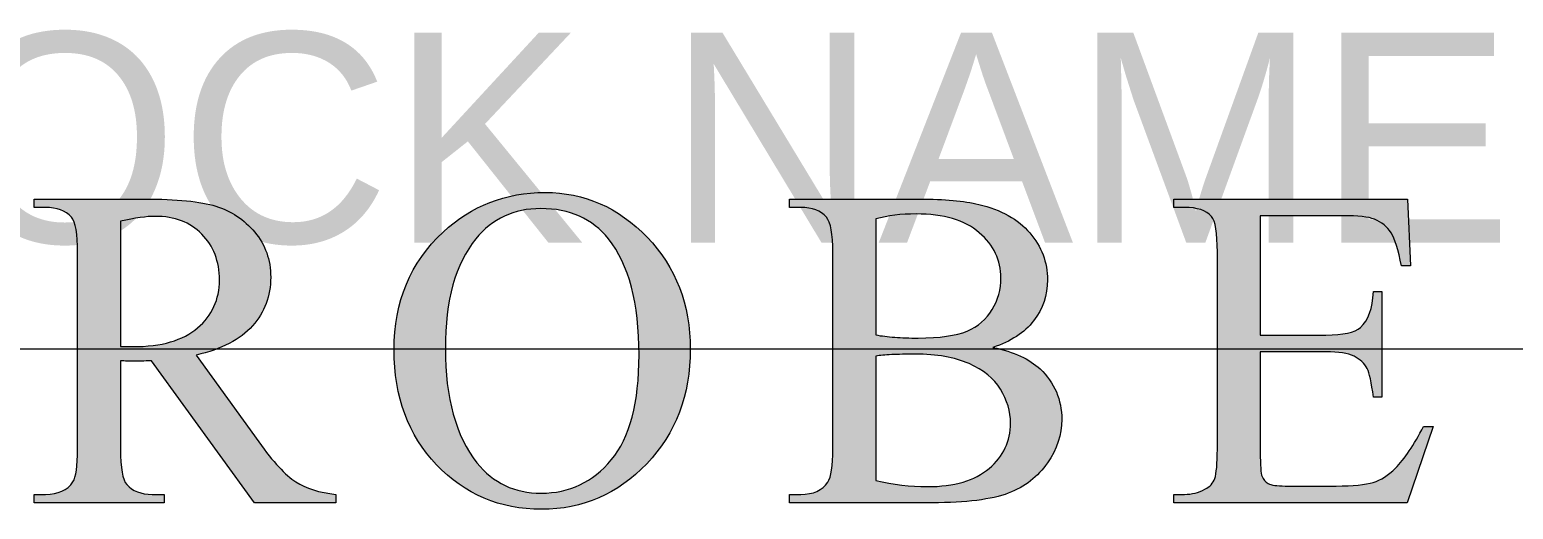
# Model space of a CAD drawing. Header units: inches. Extents: x -9.4 to 19.3, y -1.6 to 20.4.
# Drawn here: x 10.266 to 10.93, y 1.928 to 2.143 of the extents above; entities that cross this region are included whole.
import ezdxf

# ---------------------------------------------------------------- set-up
doc = ezdxf.new("R2010")
doc.units = ezdxf.units.IN
doc.header["$MEASUREMENT"] = 0
doc.linetypes.add('DASHEDX2', pattern=[1.5, 1, -0.5])
doc.layers.add('G-Anno-Nplt', color=5, linetype='Continuous', lineweight=0, plot=False)
doc.layers.add('G-Anno-RAMSA', color=5, linetype='Continuous', lineweight=0)
doc.styles.add('Sans', font='swissl.ttf')

# ---------------------------------------------------------------- blocks, each defined once
blk = doc.blocks.new('*U22')
h = blk.add_hatch(color=0)
edge = h.paths.add_edge_path()
edge.add_spline(control_points=[(0.3939, 0.91059), (0.3939, 0.93721), (0.38532, 0.95942), (0.36816, 0.97722), (0.35099, 0.99501), (0.33071, 1.00391), (0.30729, 1.00391)], knot_values=[0, 0, 0, 0, 1, 1, 1, 2, 2, 2, 2], degree=3, periodic=0)
edge.add_spline(control_points=[(0.30729, 1.00391), (0.28369, 1.00391), (0.26343, 0.99605), (0.24649, 0.98034)], knot_values=[7, 7, 7, 7, 8, 8, 8, 8], degree=3, periodic=0)
edge.add_spline(control_points=[(0.24649, 0.98034), (0.22698, 0.96223), (0.21722, 0.93885), (0.21722, 0.91019)], knot_values=[6, 6, 6, 6, 7, 7, 7, 7], degree=3, periodic=0)
edge.add_spline(control_points=[(0.21722, 0.91019), (0.21722, 0.88214), (0.22567, 0.85929), (0.24257, 0.84163)], knot_values=[5, 5, 5, 5, 6, 6, 6, 6], degree=3, periodic=0)
edge.add_spline(control_points=[(0.24257, 0.84163), (0.25946, 0.82397), (0.28033, 0.81514), (0.30516, 0.81514)], knot_values=[4, 4, 4, 4, 5, 5, 5, 5], degree=3, periodic=0)
edge.add_spline(control_points=[(0.30516, 0.81514), (0.32973, 0.81514), (0.35066, 0.82419), (0.36796, 0.8423)], knot_values=[3, 3, 3, 3, 4, 4, 4, 4], degree=3, periodic=0)
edge.add_spline(control_points=[(0.36796, 0.8423), (0.38525, 0.8604), (0.3939, 0.88317), (0.3939, 0.91059)], knot_values=[2, 2, 2, 2, 3, 3, 3, 3], degree=3, periodic=0)
edge = h.paths.add_edge_path(flags=16)
edge.add_spline(control_points=[(0.34514, 0.97621), (0.35726, 0.96103), (0.36333, 0.93801), (0.36333, 0.90713)], knot_values=[6, 6, 6, 6, 7, 7, 7, 7], degree=3, periodic=0)
edge.add_spline(control_points=[(0.36333, 0.90713), (0.36333, 0.87865), (0.35781, 0.85779), (0.34679, 0.84457), (0.33577, 0.83135), (0.3218, 0.82474), (0.3049, 0.82474)], knot_values=[4, 4, 4, 4, 5, 5, 5, 6, 6, 6, 6], degree=3, periodic=0)
edge.add_spline(control_points=[(0.3049, 0.82474), (0.28905, 0.82474), (0.2763, 0.83077), (0.26665, 0.84284)], knot_values=[3, 3, 3, 3, 4, 4, 4, 4], degree=3, periodic=0)
edge.add_spline(control_points=[(0.26665, 0.84284), (0.25408, 0.85873), (0.24779, 0.8814), (0.24779, 0.91086)], knot_values=[2, 2, 2, 2, 3, 3, 3, 3], degree=3, periodic=0)
edge.add_spline(control_points=[(0.24779, 0.91086), (0.24779, 0.93961), (0.25385, 0.96143), (0.26599, 0.97634)], knot_values=[1, 1, 1, 1, 2, 2, 2, 2], degree=3, periodic=0)
edge.add_spline(control_points=[(0.26599, 0.97634), (0.27572, 0.98832), (0.28865, 0.99431), (0.30477, 0.99431)], knot_values=[0, 0, 0, 0, 1, 1, 1, 1], degree=3, periodic=0)
edge.add_spline(control_points=[(0.30477, 0.99431), (0.32194, 0.99431), (0.3354, 0.98827), (0.34514, 0.97621)], knot_values=[7, 7, 7, 7, 8, 8, 8, 8], degree=3, periodic=0)
h = blk.add_hatch(color=0)
edge = h.paths.add_edge_path()
edge.add_spline(control_points=[(0.05403, 0.90366), (0.05542, 0.90357), (0.05677, 0.90351), (0.05808, 0.90346), (0.05938, 0.90342), (0.0606, 0.90339), (0.06173, 0.90339), (0.06452, 0.90339), (0.06813, 0.90348), (0.07256, 0.90366)], knot_values=[2, 2, 2, 2, 3, 3, 3, 4, 4, 4, 5, 5, 5, 5], degree=3, periodic=0)
edge.add_spline(control_points=[(0.07256, 0.90366), (0.07257, 0.90366), (0.13404, 0.81906), (0.13404, 0.81905)], knot_values=[1.00001, 1.00001, 1.00001, 1.00001, 1.999982, 1.999982, 1.999982, 1.999982], degree=3, periodic=0)
edge.add_spline(control_points=[(0.13404, 0.81905), (0.13404, 0.81905), (0.18252, 0.81905), (0.18252, 0.81905)], knot_values=[0.000018, 0.000018, 0.000018, 0.000018, 0.99999, 0.99999, 0.99999, 0.99999], degree=3, periodic=0)
edge.add_spline(control_points=[(0.18252, 0.81905), (0.18252, 0.81905), (0.18252, 0.82403), (0.18252, 0.82403)], knot_values=[29.000065, 29.000065, 29.000065, 29.000065, 29.999982, 29.999982, 29.999982, 29.999982], degree=3, periodic=0)
edge.add_spline(control_points=[(0.18252, 0.82403), (0.17266, 0.8251), (0.16466, 0.82759), (0.15853, 0.83151)], knot_values=[28, 28, 28, 28, 29, 29, 29, 29], degree=3, periodic=0)
edge.add_spline(control_points=[(0.15853, 0.83151), (0.1524, 0.83543), (0.14506, 0.84336), (0.13653, 0.85529)], knot_values=[27, 27, 27, 27, 28, 28, 28, 28], degree=3, periodic=0)
edge.add_spline(control_points=[(0.13653, 0.85529), (0.13653, 0.85529), (0.09909, 0.90706), (0.09909, 0.90707)], knot_values=[26.000021, 26.000021, 26.000021, 26.000021, 27, 27, 27, 27], degree=3, periodic=0)
edge.add_spline(control_points=[(0.09909, 0.90707), (0.11429, 0.91044), (0.12551, 0.91623), (0.13275, 0.92442)], knot_values=[25, 25, 25, 25, 26, 26, 26, 26], degree=3, periodic=0)
edge.add_spline(control_points=[(0.13275, 0.92442), (0.14, 0.93261), (0.14362, 0.94227), (0.14362, 0.9534)], knot_values=[24, 24, 24, 24, 25, 25, 25, 25], degree=3, periodic=0)
edge.add_spline(control_points=[(0.14362, 0.9534), (0.14362, 0.96381), (0.14044, 0.97278), (0.13408, 0.9803)], knot_values=[23, 23, 23, 23, 24, 24, 24, 24], degree=3, periodic=0)
edge.add_spline(control_points=[(0.13408, 0.9803), (0.12772, 0.98782), (0.11998, 0.99299), (0.11087, 0.9958)], knot_values=[22, 22, 22, 22, 23, 23, 23, 23], degree=3, periodic=0)
edge.add_spline(control_points=[(0.11087, 0.9958), (0.10175, 0.99859), (0.08759, 1), (0.06838, 1)], knot_values=[21, 21, 21, 21, 22, 22, 22, 22], degree=3, periodic=0)
edge.add_spline(control_points=[(0.06838, 1), (0.06838, 1), (0.00249, 1), (0.00249, 1)], knot_values=[20.000018, 20.000018, 20.000018, 20.000018, 21, 21, 21, 21], degree=3, periodic=0)
edge.add_spline(control_points=[(0.00249, 1), (0.00249, 1), (0.00249, 0.99502), (0.00249, 0.99502)], knot_values=[19.000036, 19.000036, 19.000036, 19.000036, 19.999982, 19.999982, 19.999982, 19.999982], degree=3, periodic=0)
edge.add_spline(control_points=[(0.00249, 0.99502), (0.00249, 0.99502), (0.00928, 0.99502), (0.00928, 0.99502)], knot_values=[18, 18, 18, 18, 18.999964, 18.999964, 18.999964, 18.999964], degree=3, periodic=0)
edge.add_spline(control_points=[(0.00928, 0.99502), (0.01611, 0.99502), (0.02125, 0.99307), (0.02471, 0.98917)], knot_values=[17, 17, 17, 17, 18, 18, 18, 18], degree=3, periodic=0)
edge.add_spline(control_points=[(0.02471, 0.98917), (0.0272, 0.98641), (0.02844, 0.97936), (0.02844, 0.96801)], knot_values=[16, 16, 16, 16, 17, 17, 17, 17], degree=3, periodic=0)
edge.add_spline(control_points=[(0.02844, 0.96801), (0.02844, 0.96801), (0.02844, 0.85105), (0.02844, 0.85105)], knot_values=[15, 15, 15, 15, 16, 16, 16, 16], degree=3, periodic=0)
edge.add_spline(control_points=[(0.02844, 0.85105), (0.02844, 0.84076), (0.02751, 0.83424), (0.02565, 0.83149)], knot_values=[14, 14, 14, 14, 15, 15, 15, 15], degree=3, periodic=0)
edge.add_spline(control_points=[(0.02565, 0.83149), (0.02236, 0.82651), (0.0169, 0.82403), (0.00928, 0.82403)], knot_values=[13, 13, 13, 13, 14, 14, 14, 14], degree=3, periodic=0)
edge.add_spline(control_points=[(0.00928, 0.82403), (0.00928, 0.82403), (0.00249, 0.82403), (0.00249, 0.82403)], knot_values=[12.000036, 12.000036, 12.000036, 12.000036, 13, 13, 13, 13], degree=3, periodic=0)
edge.add_spline(control_points=[(0.00249, 0.82403), (0.00249, 0.82403), (0.00249, 0.81905), (0.00249, 0.81905)], knot_values=[11.000018, 11.000018, 11.000018, 11.000018, 11.999964, 11.999964, 11.999964, 11.999964], degree=3, periodic=0)
edge.add_spline(control_points=[(0.00249, 0.81905), (0.00249, 0.81905), (0.07998, 0.81905), (0.07999, 0.81905)], knot_values=[10.000018, 10.000018, 10.000018, 10.000018, 10.999982, 10.999982, 10.999982, 10.999982], degree=3, periodic=0)
edge.add_spline(control_points=[(0.07999, 0.81905), (0.07999, 0.81905), (0.07999, 0.82403), (0.07999, 0.82403)], knot_values=[9.000036, 9.000036, 9.000036, 9.000036, 9.999982, 9.999982, 9.999982, 9.999982], degree=3, periodic=0)
edge.add_spline(control_points=[(0.07999, 0.82403), (0.07999, 0.82403), (0.07293, 0.82403), (0.07293, 0.82403)], knot_values=[8, 8, 8, 8, 8.999964, 8.999964, 8.999964, 8.999964], degree=3, periodic=0)
edge.add_spline(control_points=[(0.07293, 0.82403), (0.06619, 0.82403), (0.06113, 0.82598), (0.05776, 0.82989)], knot_values=[7, 7, 7, 7, 8, 8, 8, 8], degree=3, periodic=0)
edge.add_spline(control_points=[(0.05776, 0.82989), (0.05527, 0.83264), (0.05403, 0.83969), (0.05403, 0.85105)], knot_values=[6, 6, 6, 6, 7, 7, 7, 7], degree=3, periodic=0)
edge.add_spline(control_points=[(0.05403, 0.85105), (0.05403, 0.85105), (0.05403, 0.90366), (0.05403, 0.90366)], knot_values=[5.000018, 5.000018, 5.000018, 5.000018, 6, 6, 6, 6], degree=3, periodic=0)
edge.add_spline(control_points=[(0.05403, 0.90366), (0.05403, 0.90366), (0.05403, 0.90366), (0.05403, 0.90366)], knot_values=[5, 5, 5, 5, 5.000018, 5.000018, 5.000018, 5.000018], degree=3, periodic=0)
edge = h.paths.add_edge_path(flags=16)
edge.add_spline(control_points=[(0.05403, 0.91219), (0.05403, 0.9122), (0.05403, 0.98684), (0.05403, 0.98685)], knot_values=[7.000018, 7.000018, 7.000018, 7.000018, 7.999982, 7.999982, 7.999982, 7.999982], degree=3, periodic=0)
edge.add_spline(control_points=[(0.05403, 0.98685), (0.05403, 0.98685), (0.05403, 0.98685), (0.05403, 0.98685)], knot_values=[7, 7, 7, 7, 7.000018, 7.000018, 7.000018, 7.000018], degree=3, periodic=0)
edge.add_spline(control_points=[(0.05403, 0.98685), (0.06274, 0.98874), (0.06965, 0.98969), (0.07476, 0.98969)], knot_values=[6, 6, 6, 6, 7, 7, 7, 7], degree=3, periodic=0)
edge.add_spline(control_points=[(0.07476, 0.98969), (0.08629, 0.98969), (0.09555, 0.98616), (0.10255, 0.97912), (0.10955, 0.97208), (0.11305, 0.96293), (0.11305, 0.95168)], knot_values=[4, 4, 4, 4, 5, 5, 5, 6, 6, 6, 6], degree=3, periodic=0)
edge.add_spline(control_points=[(0.11305, 0.95168), (0.11305, 0.94016), (0.10871, 0.93067), (0.10004, 0.92322)], knot_values=[3, 3, 3, 3, 4, 4, 4, 4], degree=3, periodic=0)
edge.add_spline(control_points=[(0.10004, 0.92322), (0.09137, 0.91578), (0.0785, 0.91206), (0.06143, 0.91206), (0.06063, 0.91206), (0.05962, 0.91208), (0.05839, 0.91213), (0.05716, 0.91217), (0.05571, 0.91219), (0.05403, 0.91219)], knot_values=[0, 0, 0, 0, 1, 1, 1, 2, 2, 2, 3, 3, 3, 3], degree=3, periodic=0)
h = blk.add_hatch(color=0)
edge = h.paths.add_edge_path(flags=16)
edge.add_spline(control_points=[(0.50456, 0.90637), (0.50456, 0.90637), (0.50456, 0.83225), (0.50456, 0.83225)], knot_values=[8, 8, 8, 8, 9, 9, 9, 9], degree=3, periodic=0)
edge.add_spline(control_points=[(0.50456, 0.83225), (0.51491, 0.82985), (0.52513, 0.82865), (0.53522, 0.82865), (0.55138, 0.82865), (0.5637, 0.83227), (0.57218, 0.83952)], knot_values=[0, 0, 0, 0, 1, 1, 1, 2, 2, 2, 2], degree=3, periodic=0)
edge.add_spline(control_points=[(0.57218, 0.83952), (0.58066, 0.84676), (0.5849, 0.85571), (0.5849, 0.86638), (0.5849, 0.8734), (0.58293, 0.88015), (0.57899, 0.88664)], knot_values=[2, 2, 2, 2, 3, 3, 3, 4, 4, 4, 4], degree=3, periodic=0)
edge.add_spline(control_points=[(0.57899, 0.88664), (0.57504, 0.89313), (0.56877, 0.89824), (0.56015, 0.90197), (0.55153, 0.90571), (0.54086, 0.90757), (0.52815, 0.90757), (0.52264, 0.90757), (0.51793, 0.90748), (0.51402, 0.90731), (0.51011, 0.90713), (0.50696, 0.90682), (0.50456, 0.90637)], knot_values=[4, 4, 4, 4, 5, 5, 5, 6, 6, 6, 7, 7, 7, 8, 8, 8, 8], degree=3, periodic=0)
edge = h.paths.add_edge_path(flags=16)
edge.add_spline(control_points=[(0.50456, 0.98819), (0.50456, 0.98819), (0.50456, 0.91903), (0.50456, 0.91903)], knot_values=[8, 8, 8, 8, 9, 9, 9, 9], degree=3, periodic=0)
edge.add_spline(control_points=[(0.50456, 0.91903), (0.50785, 0.91841), (0.5116, 0.91795), (0.51582, 0.91764), (0.52004, 0.91733), (0.52469, 0.91717), (0.52975, 0.91717), (0.54273, 0.91717), (0.55248, 0.91856), (0.55901, 0.92135), (0.56555, 0.92414), (0.57055, 0.92841), (0.57401, 0.93416), (0.57748, 0.93992), (0.57921, 0.9462), (0.57921, 0.95301), (0.57921, 0.96355), (0.5749, 0.97253), (0.56628, 0.97996), (0.55766, 0.98739), (0.54508, 0.99111), (0.52855, 0.99111), (0.51967, 0.99111), (0.51167, 0.99014), (0.50456, 0.98819)], knot_values=[0, 0, 0, 0, 1, 1, 1, 2, 2, 2, 3, 3, 3, 4, 4, 4, 5, 5, 5, 6, 6, 6, 7, 7, 7, 8, 8, 8, 8], degree=3, periodic=0)
edge = h.paths.add_edge_path()
edge.add_spline(control_points=[(0.59643, 0.97983), (0.60343, 0.97171), (0.60694, 0.96237), (0.60694, 0.95181), (0.60694, 0.94275), (0.6042, 0.93466), (0.59871, 0.92751), (0.59322, 0.92037), (0.58512, 0.91507), (0.57441, 0.9116)], knot_values=[18, 18, 18, 18, 19, 19, 19, 20, 20, 20, 21, 21, 21, 21], degree=3, periodic=0)
edge.add_spline(control_points=[(0.57441, 0.9116), (0.58694, 0.90893), (0.59632, 0.90465), (0.60254, 0.89877)], knot_values=[0, 0, 0, 0, 1, 1, 1, 1], degree=3, periodic=0)
edge.add_spline(control_points=[(0.60254, 0.89877), (0.61116, 0.89056), (0.61547, 0.88053), (0.61547, 0.86867), (0.61547, 0.85966), (0.61263, 0.85104), (0.60694, 0.84279)], knot_values=[1, 1, 1, 1, 2, 2, 2, 3, 3, 3, 3], degree=3, periodic=0)
edge.add_spline(control_points=[(0.60694, 0.84279), (0.60126, 0.83455), (0.59348, 0.82852), (0.58358, 0.82474), (0.57368, 0.82095), (0.55856, 0.81905), (0.53823, 0.81905)], knot_values=[3, 3, 3, 3, 4, 4, 4, 5, 5, 5, 5], degree=3, periodic=0)
edge.add_spline(control_points=[(0.53823, 0.81905), (0.53823, 0.81905), (0.45301, 0.81905), (0.45301, 0.81905)], knot_values=[5, 5, 5, 5, 6, 6, 6, 6], degree=3, periodic=0)
edge.add_spline(control_points=[(0.45301, 0.81905), (0.45301, 0.81905), (0.45301, 0.82403), (0.45301, 0.82403)], knot_values=[6, 6, 6, 6, 7, 7, 7, 7], degree=3, periodic=0)
edge.add_spline(control_points=[(0.45301, 0.82403), (0.45301, 0.82403), (0.45977, 0.82403), (0.45977, 0.82403)], knot_values=[7, 7, 7, 7, 8, 8, 8, 8], degree=3, periodic=0)
edge.add_spline(control_points=[(0.45977, 0.82403), (0.46726, 0.82403), (0.47265, 0.82643), (0.47592, 0.83122)], knot_values=[8, 8, 8, 8, 9, 9, 9, 9], degree=3, periodic=0)
edge.add_spline(control_points=[(0.47592, 0.83122), (0.47795, 0.83432), (0.47896, 0.84093), (0.47896, 0.85105)], knot_values=[9, 9, 9, 9, 10, 10, 10, 10], degree=3, periodic=0)
edge.add_spline(control_points=[(0.47896, 0.85105), (0.47896, 0.85105), (0.47896, 0.96801), (0.47896, 0.96801)], knot_values=[10, 10, 10, 10, 11, 11, 11, 11], degree=3, periodic=0)
edge.add_spline(control_points=[(0.47896, 0.96801), (0.47896, 0.97918), (0.47768, 0.98624), (0.47512, 0.98917)], knot_values=[11, 11, 11, 11, 12, 12, 12, 12], degree=3, periodic=0)
edge.add_spline(control_points=[(0.47512, 0.98917), (0.47168, 0.99307), (0.46656, 0.99502), (0.45977, 0.99502)], knot_values=[12, 12, 12, 12, 13, 13, 13, 13], degree=3, periodic=0)
edge.add_spline(control_points=[(0.45977, 0.99502), (0.45977, 0.99502), (0.45301, 0.99502), (0.45301, 0.99502)], knot_values=[13, 13, 13, 13, 14, 14, 14, 14], degree=3, periodic=0)
edge.add_spline(control_points=[(0.45301, 0.99502), (0.45301, 0.99502), (0.45301, 1), (0.45301, 1)], knot_values=[14, 14, 14, 14, 15, 15, 15, 15], degree=3, periodic=0)
edge.add_spline(control_points=[(0.45301, 1), (0.45301, 1), (0.53098, 1), (0.53098, 1)], knot_values=[15, 15, 15, 15, 16, 16, 16, 16], degree=3, periodic=0)
edge.add_spline(control_points=[(0.53098, 1), (0.54552, 1), (0.55718, 0.99893), (0.56596, 0.99681)], knot_values=[16, 16, 16, 16, 17, 17, 17, 17], degree=3, periodic=0)
edge.add_spline(control_points=[(0.56596, 0.99681), (0.57927, 0.99361), (0.58942, 0.98795), (0.59643, 0.97983)], knot_values=[17, 17, 17, 17, 18, 18, 18, 18], degree=3, periodic=0)
h = blk.add_hatch(color=0)
edge = h.paths.add_edge_path()
edge.add_spline(control_points=[(0.78322, 0.99005), (0.78322, 0.99005), (0.73387, 0.99005), (0.73387, 0.99005)], knot_values=[38, 38, 38, 38, 39, 39, 39, 39], degree=3, periodic=0)
edge.add_spline(control_points=[(0.73387, 0.99005), (0.73387, 0.99005), (0.73387, 0.91895), (0.73387, 0.91895)], knot_values=[0, 0, 0, 0, 1, 1, 1, 1], degree=3, periodic=0)
edge.add_spline(control_points=[(0.73387, 0.91895), (0.73387, 0.91895), (0.77297, 0.91895), (0.77297, 0.91895)], knot_values=[1, 1, 1, 1, 2, 2, 2, 2], degree=3, periodic=0)
edge.add_spline(control_points=[(0.77297, 0.91895), (0.78329, 0.91895), (0.79019, 0.92048), (0.79367, 0.92356)], knot_values=[2, 2, 2, 2, 3, 3, 3, 3], degree=3, periodic=0)
edge.add_spline(control_points=[(0.79367, 0.92356), (0.79829, 0.9276), (0.80088, 0.93471), (0.80141, 0.9449)], knot_values=[3, 3, 3, 3, 4, 4, 4, 4], degree=3, periodic=0)
edge.add_spline(control_points=[(0.80141, 0.9449), (0.80141, 0.9449), (0.80639, 0.9449), (0.80639, 0.9449)], knot_values=[4, 4, 4, 4, 5, 5, 5, 5], degree=3, periodic=0)
edge.add_spline(control_points=[(0.80639, 0.9449), (0.80639, 0.9449), (0.80639, 0.88198), (0.80639, 0.88198)], knot_values=[5, 5, 5, 5, 6, 6, 6, 6], degree=3, periodic=0)
edge.add_spline(control_points=[(0.80639, 0.88198), (0.80639, 0.88198), (0.80141, 0.88198), (0.80141, 0.88198)], knot_values=[6, 6, 6, 6, 7, 7, 7, 7], degree=3, periodic=0)
edge.add_spline(control_points=[(0.80141, 0.88198), (0.80016, 0.8908), (0.79892, 0.89646), (0.79767, 0.89896)], knot_values=[7, 7, 7, 7, 8, 8, 8, 8], degree=3, periodic=0)
edge.add_spline(control_points=[(0.79767, 0.89896), (0.79607, 0.90208), (0.79344, 0.90453), (0.78979, 0.90632), (0.78614, 0.9081), (0.78054, 0.90899), (0.77297, 0.90899)], knot_values=[8, 8, 8, 8, 9, 9, 9, 10, 10, 10, 10], degree=3, periodic=0)
edge.add_spline(control_points=[(0.77297, 0.90899), (0.77297, 0.90899), (0.73387, 0.90899), (0.73387, 0.90899)], knot_values=[10, 10, 10, 10, 11, 11, 11, 11], degree=3, periodic=0)
edge.add_spline(control_points=[(0.73387, 0.90899), (0.73387, 0.90899), (0.73387, 0.8493), (0.73387, 0.8493)], knot_values=[11, 11, 11, 11, 12, 12, 12, 12], degree=3, periodic=0)
edge.add_spline(control_points=[(0.73387, 0.8493), (0.73387, 0.84129), (0.73422, 0.83641), (0.73492, 0.83468), (0.73563, 0.83295), (0.73686, 0.83156), (0.73863, 0.83054), (0.74039, 0.82952), (0.74375, 0.82901), (0.74869, 0.82901)], knot_values=[12, 12, 12, 12, 13, 13, 13, 14, 14, 14, 15, 15, 15, 15], degree=3, periodic=0)
edge.add_spline(control_points=[(0.74869, 0.82901), (0.74869, 0.82901), (0.77913, 0.82901), (0.77913, 0.82901)], knot_values=[15, 15, 15, 15, 16, 16, 16, 16], degree=3, periodic=0)
edge.add_spline(control_points=[(0.77913, 0.82901), (0.78927, 0.82901), (0.79664, 0.82972), (0.80123, 0.83115)], knot_values=[16, 16, 16, 16, 17, 17, 17, 17], degree=3, periodic=0)
edge.add_spline(control_points=[(0.80123, 0.83115), (0.80582, 0.83257), (0.81023, 0.83538), (0.81446, 0.83957)], knot_values=[17, 17, 17, 17, 18, 18, 18, 18], degree=3, periodic=0)
edge.add_spline(control_points=[(0.81446, 0.83957), (0.81993, 0.84509), (0.82553, 0.85341), (0.83127, 0.86456)], knot_values=[18, 18, 18, 18, 19, 19, 19, 19], degree=3, periodic=0)
edge.add_spline(control_points=[(0.83127, 0.86456), (0.83127, 0.86456), (0.83696, 0.86456), (0.83696, 0.86456)], knot_values=[19, 19, 19, 19, 20, 20, 20, 20], degree=3, periodic=0)
edge.add_spline(control_points=[(0.83696, 0.86456), (0.83696, 0.86456), (0.82142, 0.81905), (0.82142, 0.81905)], knot_values=[20, 20, 20, 20, 21, 21, 21, 21], degree=3, periodic=0)
edge.add_spline(control_points=[(0.82142, 0.81905), (0.82142, 0.81905), (0.68232, 0.81905), (0.68232, 0.81905)], knot_values=[21, 21, 21, 21, 22, 22, 22, 22], degree=3, periodic=0)
edge.add_spline(control_points=[(0.68232, 0.81905), (0.68232, 0.81905), (0.68232, 0.82403), (0.68232, 0.82403)], knot_values=[22, 22, 22, 22, 23, 23, 23, 23], degree=3, periodic=0)
edge.add_spline(control_points=[(0.68232, 0.82403), (0.68232, 0.82403), (0.68874, 0.82403), (0.68874, 0.82403)], knot_values=[23, 23, 23, 23, 24, 24, 24, 24], degree=3, periodic=0)
edge.add_spline(control_points=[(0.68874, 0.82403), (0.69302, 0.82403), (0.69708, 0.82505), (0.70091, 0.82711)], knot_values=[24, 24, 24, 24, 25, 25, 25, 25], degree=3, periodic=0)
edge.add_spline(control_points=[(0.70091, 0.82711), (0.70377, 0.82853), (0.70571, 0.83067), (0.70673, 0.83352)], knot_values=[25, 25, 25, 25, 26, 26, 26, 26], degree=3, periodic=0)
edge.add_spline(control_points=[(0.70673, 0.83352), (0.70775, 0.83638), (0.70827, 0.84222), (0.70827, 0.85105)], knot_values=[26, 26, 26, 26, 27, 27, 27, 27], degree=3, periodic=0)
edge.add_spline(control_points=[(0.70827, 0.85105), (0.70827, 0.85105), (0.70827, 0.96836), (0.70827, 0.96836)], knot_values=[27, 27, 27, 27, 28, 28, 28, 28], degree=3, periodic=0)
edge.add_spline(control_points=[(0.70827, 0.96836), (0.70827, 0.97988), (0.70711, 0.98699), (0.70479, 0.98966)], knot_values=[28, 28, 28, 28, 29, 29, 29, 29], degree=3, periodic=0)
edge.add_spline(control_points=[(0.70479, 0.98966), (0.70158, 0.99323), (0.69623, 0.99502), (0.68874, 0.99502)], knot_values=[29, 29, 29, 29, 30, 30, 30, 30], degree=3, periodic=0)
edge.add_spline(control_points=[(0.68874, 0.99502), (0.68874, 0.99502), (0.68232, 0.99502), (0.68232, 0.99502)], knot_values=[30, 30, 30, 30, 31, 31, 31, 31], degree=3, periodic=0)
edge.add_spline(control_points=[(0.68232, 0.99502), (0.68232, 0.99502), (0.68232, 1), (0.68232, 1)], knot_values=[31, 31, 31, 31, 32, 32, 32, 32], degree=3, periodic=0)
edge.add_spline(control_points=[(0.68232, 1), (0.68232, 1), (0.82167, 1), (0.82167, 1)], knot_values=[32, 32, 32, 32, 33, 33, 33, 33], degree=3, periodic=0)
edge.add_spline(control_points=[(0.82167, 1), (0.82167, 1), (0.82345, 0.96018), (0.82345, 0.96018)], knot_values=[33, 33, 33, 33, 34, 34, 34, 34], degree=3, periodic=0)
edge.add_spline(control_points=[(0.82345, 0.96018), (0.82345, 0.96018), (0.81812, 0.96018), (0.81812, 0.96018)], knot_values=[34, 34, 34, 34, 35, 35, 35, 35], degree=3, periodic=0)
edge.add_spline(control_points=[(0.81812, 0.96018), (0.81626, 0.96974), (0.8142, 0.9763), (0.81195, 0.97987)], knot_values=[35, 35, 35, 35, 36, 36, 36, 36], degree=3, periodic=0)
edge.add_spline(control_points=[(0.81195, 0.97987), (0.80969, 0.98344), (0.80635, 0.98616), (0.80193, 0.98804)], knot_values=[36, 36, 36, 36, 37, 37, 37, 37], degree=3, periodic=0)
edge.add_spline(control_points=[(0.80193, 0.98804), (0.79839, 0.98937), (0.79216, 0.99005), (0.78322, 0.99005)], knot_values=[37, 37, 37, 37, 38, 38, 38, 38], degree=3, periodic=0)
at = {"color": 0}
for points in [[(0.24649, 0.98034), (0.26343, 0.99605), (0.28369, 1.00391), (0.30729, 1.00391)], [(0.00249, 0.99502), (0.00249, 0.99502), (0.00249, 1), (0.00249, 1)], [(0.00249, 1), (0.00249, 1), (0.06838, 1), (0.06838, 1)], [(0.00928, 0.99502), (0.00928, 0.99502), (0.00249, 0.99502), (0.00249, 0.99502)], [(0.02471, 0.98917), (0.02125, 0.99307), (0.01611, 0.99502), (0.00928, 0.99502)], [(0.06838, 1), (0.08759, 1), (0.10175, 0.99859), (0.11087, 0.9958)], [(0.11087, 0.9958), (0.11998, 0.99299), (0.12772, 0.98782), (0.13408, 0.9803)], [(0.30477, 0.99431), (0.28865, 0.99431), (0.27572, 0.98832), (0.26599, 0.97634)], [(0.34514, 0.97621), (0.3354, 0.98827), (0.32194, 0.99431), (0.30477, 0.99431)], [(0.45301, 0.99502), (0.45301, 0.99502), (0.45301, 1), (0.45301, 1)], [(0.45301, 1), (0.45301, 1), (0.53098, 1), (0.53098, 1)], [(0.45977, 0.99502), (0.45977, 0.99502), (0.45301, 0.99502), (0.45301, 0.99502)], [(0.47512, 0.98917), (0.47168, 0.99307), (0.46656, 0.99502), (0.45977, 0.99502)], [(0.53098, 1), (0.54552, 1), (0.55718, 0.99893), (0.56596, 0.99681)], [(0.56596, 0.99681), (0.57927, 0.99361), (0.58942, 0.98795), (0.59643, 0.97983)], [(0.68232, 0.99502), (0.68232, 0.99502), (0.68232, 1), (0.68232, 1)], [(0.68232, 1), (0.68232, 1), (0.82167, 1), (0.82167, 1)], [(0.68874, 0.99502), (0.68874, 0.99502), (0.68232, 0.99502), (0.68232, 0.99502)], [(0.70479, 0.98966), (0.70158, 0.99323), (0.69623, 0.99502), (0.68874, 0.99502)], [(0.82167, 1), (0.82167, 1), (0.82345, 0.96018), (0.82345, 0.96018)], [(0.02844, 0.96801), (0.02844, 0.97936), (0.0272, 0.98641), (0.02471, 0.98917)], [(0.05403, 0.98685), (0.05403, 0.98685), (0.05403, 0.91219), (0.05403, 0.91219)], [(0.47896, 0.96801), (0.47896, 0.97918), (0.47768, 0.98624), (0.47512, 0.98917)], [(0.50456, 0.98819), (0.50456, 0.98819), (0.50456, 0.91903), (0.50456, 0.91903)], [(0.70827, 0.96836), (0.70827, 0.97988), (0.70711, 0.98699), (0.70479, 0.98966)], [(0.73387, 0.99005), (0.73387, 0.99005), (0.73387, 0.91895), (0.73387, 0.91895)], [(0.78322, 0.99005), (0.78322, 0.99005), (0.73387, 0.99005), (0.73387, 0.99005)], [(0.80193, 0.98804), (0.79839, 0.98937), (0.79216, 0.99005), (0.78322, 0.99005)], [(0.81195, 0.97987), (0.80969, 0.98344), (0.80635, 0.98616), (0.80193, 0.98804)], [(0.81812, 0.96018), (0.81626, 0.96974), (0.8142, 0.9763), (0.81195, 0.97987)], [(0.02844, 0.85105), (0.02844, 0.85105), (0.02844, 0.96801), (0.02844, 0.96801)], [(0.47896, 0.85105), (0.47896, 0.85105), (0.47896, 0.96801), (0.47896, 0.96801)], [(0.70827, 0.85105), (0.70827, 0.85105), (0.70827, 0.96836), (0.70827, 0.96836)], [(0.82345, 0.96018), (0.82345, 0.96018), (0.81812, 0.96018), (0.81812, 0.96018)], [(0.79367, 0.92356), (0.79829, 0.9276), (0.80088, 0.93471), (0.80141, 0.9449)], [(0.80141, 0.9449), (0.80141, 0.9449), (0.80639, 0.9449), (0.80639, 0.9449)], [(0.80639, 0.9449), (0.80639, 0.9449), (0.80639, 0.88198), (0.80639, 0.88198)], [(0.13275, 0.92442), (0.12551, 0.91623), (0.11429, 0.91044), (0.09909, 0.90707)], [(0.77297, 0.91895), (0.78329, 0.91895), (0.79019, 0.92048), (0.79367, 0.92356)], [(0.57441, 0.9116), (0.58694, 0.90893), (0.59632, 0.90465), (0.60254, 0.89877)], [(0.73387, 0.91895), (0.73387, 0.91895), (0.77297, 0.91895), (0.77297, 0.91895)], [(0.05403, 0.90366), (0.05403, 0.90366), (0.05403, 0.85105), (0.05403, 0.85105)], [(0.13404, 0.81905), (0.13404, 0.81905), (0.07256, 0.90366), (0.07256, 0.90366)], [(0.09909, 0.90707), (0.09909, 0.90707), (0.13653, 0.85529), (0.13653, 0.85529)], [(0.50456, 0.90637), (0.50456, 0.90637), (0.50456, 0.83225), (0.50456, 0.83225)], [(0.77297, 0.90899), (0.77297, 0.90899), (0.73387, 0.90899), (0.73387, 0.90899)], [(0.73387, 0.90899), (0.73387, 0.90899), (0.73387, 0.8493), (0.73387, 0.8493)], [(0.80141, 0.88198), (0.80016, 0.8908), (0.79892, 0.89646), (0.79767, 0.89896)], [(0.80639, 0.88198), (0.80639, 0.88198), (0.80141, 0.88198), (0.80141, 0.88198)], [(0.81446, 0.83957), (0.81993, 0.84509), (0.82553, 0.85341), (0.83127, 0.86456)], [(0.83696, 0.86456), (0.83696, 0.86456), (0.82142, 0.81905), (0.82142, 0.81905)], [(0.83127, 0.86456), (0.83127, 0.86456), (0.83696, 0.86456), (0.83696, 0.86456)], [(0.02565, 0.83149), (0.02751, 0.83424), (0.02844, 0.84076), (0.02844, 0.85105)], [(0.05403, 0.85105), (0.05403, 0.83969), (0.05527, 0.83264), (0.05776, 0.82989)], [(0.13653, 0.85529), (0.14506, 0.84336), (0.1524, 0.83543), (0.15853, 0.83151)], [(0.47592, 0.83122), (0.47795, 0.83432), (0.47896, 0.84093), (0.47896, 0.85105)], [(0.70673, 0.83352), (0.70775, 0.83638), (0.70827, 0.84222), (0.70827, 0.85105)], [(0.70091, 0.82711), (0.70377, 0.82853), (0.70571, 0.83067), (0.70673, 0.83352)], [(0.80123, 0.83115), (0.80582, 0.83257), (0.81023, 0.83538), (0.81446, 0.83957)], [(0.00249, 0.81905), (0.00249, 0.81905), (0.00249, 0.82403), (0.00249, 0.82403)], [(0.00249, 0.82403), (0.00249, 0.82403), (0.00928, 0.82403), (0.00928, 0.82403)], [(0.00928, 0.82403), (0.0169, 0.82403), (0.02236, 0.82651), (0.02565, 0.83149)], [(0.05776, 0.82989), (0.06113, 0.82598), (0.06619, 0.82403), (0.07293, 0.82403)], [(0.07293, 0.82403), (0.07293, 0.82403), (0.07999, 0.82403), (0.07999, 0.82403)], [(0.07999, 0.82403), (0.07999, 0.82403), (0.07999, 0.81905), (0.07999, 0.81905)], [(0.15853, 0.83151), (0.16466, 0.82759), (0.17266, 0.8251), (0.18252, 0.82403)], [(0.18252, 0.82403), (0.18252, 0.82403), (0.18252, 0.81905), (0.18252, 0.81905)], [(0.45301, 0.81905), (0.45301, 0.81905), (0.45301, 0.82403), (0.45301, 0.82403)], [(0.45301, 0.82403), (0.45301, 0.82403), (0.45977, 0.82403), (0.45977, 0.82403)], [(0.45977, 0.82403), (0.46726, 0.82403), (0.47265, 0.82643), (0.47592, 0.83122)], [(0.68232, 0.81905), (0.68232, 0.81905), (0.68232, 0.82403), (0.68232, 0.82403)], [(0.68232, 0.82403), (0.68232, 0.82403), (0.68874, 0.82403), (0.68874, 0.82403)], [(0.68874, 0.82403), (0.69302, 0.82403), (0.69708, 0.82505), (0.70091, 0.82711)], [(0.74869, 0.82901), (0.74869, 0.82901), (0.77913, 0.82901), (0.77913, 0.82901)], [(0.77913, 0.82901), (0.78927, 0.82901), (0.79664, 0.82972), (0.80123, 0.83115)], [(0.07999, 0.81905), (0.07999, 0.81905), (0.00249, 0.81905), (0.00249, 0.81905)], [(0.18252, 0.81905), (0.18252, 0.81905), (0.13404, 0.81905), (0.13404, 0.81905)], [(0.53823, 0.81905), (0.53823, 0.81905), (0.45301, 0.81905), (0.45301, 0.81905)], [(0.82142, 0.81905), (0.82142, 0.81905), (0.68232, 0.81905), (0.68232, 0.81905)]]:
    blk.add_open_spline(points, degree=3, dxfattribs=at)
for points, knots in [([(0.30729, 1.00391), (0.33071, 1.00391), (0.35099, 0.99501), (0.36816, 0.97722), (0.38532, 0.95942), (0.3939, 0.93721), (0.3939, 0.91059), (0.3939, 0.88317), (0.38525, 0.8604), (0.36796, 0.8423)], [0, 0, 0, 0, 1, 1, 1, 2, 2, 2, 3, 3, 3, 3]), ([(0.10004, 0.92322), (0.10871, 0.93067), (0.11305, 0.94016), (0.11305, 0.95168), (0.11305, 0.96293), (0.10955, 0.97208), (0.10255, 0.97912), (0.09555, 0.98616), (0.08629, 0.98969), (0.07476, 0.98969), (0.06965, 0.98969), (0.06274, 0.98874), (0.05403, 0.98685)], [3, 3, 3, 3, 4, 4, 4, 5, 5, 5, 6, 6, 6, 7, 7, 7, 7]), ([(0.50456, 0.91903), (0.50785, 0.91841), (0.5116, 0.91795), (0.51582, 0.91764), (0.52004, 0.91733), (0.52469, 0.91717), (0.52975, 0.91717), (0.54273, 0.91717), (0.55248, 0.91856), (0.55901, 0.92135), (0.56555, 0.92414), (0.57055, 0.92841), (0.57401, 0.93416), (0.57748, 0.93992), (0.57921, 0.9462), (0.57921, 0.95301), (0.57921, 0.96355), (0.5749, 0.97253), (0.56628, 0.97996), (0.55766, 0.98739), (0.54508, 0.99111), (0.52855, 0.99111), (0.51967, 0.99111), (0.51167, 0.99014), (0.50456, 0.98819)], [0, 0, 0, 0, 1, 1, 1, 2, 2, 2, 3, 3, 3, 4, 4, 4, 5, 5, 5, 6, 6, 6, 7, 7, 7, 8, 8, 8, 8]), ([(0.13408, 0.9803), (0.14044, 0.97278), (0.14362, 0.96381), (0.14362, 0.9534), (0.14362, 0.94227), (0.14, 0.93261), (0.13275, 0.92442)], [23, 23, 23, 23, 24, 24, 24, 25, 25, 25, 25]), ([(0.24257, 0.84163), (0.22567, 0.85929), (0.21722, 0.88214), (0.21722, 0.91019), (0.21722, 0.93885), (0.22698, 0.96223), (0.24649, 0.98034)], [5, 5, 5, 5, 6, 6, 6, 7, 7, 7, 7]), ([(0.26599, 0.97634), (0.25385, 0.96143), (0.24779, 0.93961), (0.24779, 0.91086), (0.24779, 0.8814), (0.25408, 0.85873), (0.26665, 0.84284)], [1, 1, 1, 1, 2, 2, 2, 3, 3, 3, 3]), ([(0.26665, 0.84284), (0.2763, 0.83077), (0.28905, 0.82474), (0.3049, 0.82474), (0.3218, 0.82474), (0.33577, 0.83135), (0.34679, 0.84457), (0.35781, 0.85779), (0.36333, 0.87865), (0.36333, 0.90713), (0.36333, 0.93801), (0.35726, 0.96103), (0.34514, 0.97621)], [3, 3, 3, 3, 4, 4, 4, 5, 5, 5, 6, 6, 6, 7, 7, 7, 7]), ([(0.59643, 0.97983), (0.60343, 0.97171), (0.60694, 0.96237), (0.60694, 0.95181), (0.60694, 0.94275), (0.6042, 0.93466), (0.59871, 0.92751), (0.59322, 0.92037), (0.58512, 0.91507), (0.57441, 0.9116)], [18, 18, 18, 18, 19, 19, 19, 20, 20, 20, 21, 21, 21, 21]), ([(0.05403, 0.91219), (0.05571, 0.91219), (0.05716, 0.91217), (0.05839, 0.91213), (0.05962, 0.91208), (0.06063, 0.91206), (0.06143, 0.91206), (0.0785, 0.91206), (0.09137, 0.91578), (0.10004, 0.92322)], [0, 0, 0, 0, 1, 1, 1, 2, 2, 2, 3, 3, 3, 3]), ([(0.07256, 0.90366), (0.06813, 0.90348), (0.06452, 0.90339), (0.06173, 0.90339), (0.0606, 0.90339), (0.05938, 0.90342), (0.05808, 0.90346), (0.05677, 0.90351), (0.05542, 0.90357), (0.05403, 0.90366)], [2, 2, 2, 2, 3, 3, 3, 4, 4, 4, 5, 5, 5, 5]), ([(0.57899, 0.88664), (0.57504, 0.89313), (0.56877, 0.89824), (0.56015, 0.90197), (0.55153, 0.90571), (0.54086, 0.90757), (0.52815, 0.90757), (0.52264, 0.90757), (0.51793, 0.90748), (0.51402, 0.90731), (0.51011, 0.90713), (0.50696, 0.90682), (0.50456, 0.90637)], [4, 4, 4, 4, 5, 5, 5, 6, 6, 6, 7, 7, 7, 8, 8, 8, 8]), ([(0.79767, 0.89896), (0.79607, 0.90208), (0.79344, 0.90453), (0.78979, 0.90632), (0.78614, 0.9081), (0.78054, 0.90899), (0.77297, 0.90899)], [8, 8, 8, 8, 9, 9, 9, 10, 10, 10, 10]), ([(0.60254, 0.89877), (0.61116, 0.89056), (0.61547, 0.88053), (0.61547, 0.86867), (0.61547, 0.85966), (0.61263, 0.85104), (0.60694, 0.84279)], [1, 1, 1, 1, 2, 2, 2, 3, 3, 3, 3]), ([(0.57218, 0.83952), (0.58066, 0.84676), (0.5849, 0.85571), (0.5849, 0.86638), (0.5849, 0.8734), (0.58293, 0.88015), (0.57899, 0.88664)], [2, 2, 2, 2, 3, 3, 3, 4, 4, 4, 4]), ([(0.36796, 0.8423), (0.35066, 0.82419), (0.32973, 0.81514), (0.30516, 0.81514), (0.28033, 0.81514), (0.25946, 0.82397), (0.24257, 0.84163)], [3, 3, 3, 3, 4, 4, 4, 5, 5, 5, 5]), ([(0.60694, 0.84279), (0.60126, 0.83455), (0.59348, 0.82852), (0.58358, 0.82474), (0.57368, 0.82095), (0.55856, 0.81905), (0.53823, 0.81905)], [3, 3, 3, 3, 4, 4, 4, 5, 5, 5, 5]), ([(0.73387, 0.8493), (0.73387, 0.84129), (0.73422, 0.83641), (0.73492, 0.83468), (0.73563, 0.83295), (0.73686, 0.83156), (0.73863, 0.83054), (0.74039, 0.82952), (0.74375, 0.82901), (0.74869, 0.82901)], [12, 12, 12, 12, 13, 13, 13, 14, 14, 14, 15, 15, 15, 15]), ([(0.50456, 0.83225), (0.51491, 0.82985), (0.52513, 0.82865), (0.53522, 0.82865), (0.55138, 0.82865), (0.5637, 0.83227), (0.57218, 0.83952)], [0, 0, 0, 0, 1, 1, 1, 2, 2, 2, 2])]:
    blk.add_open_spline(points, degree=3, knots=knots, dxfattribs=at)

msp = doc.modelspace()

# ---------------------------------------------------------------- linework, layer by layer
at = {"layer": 'G-Anno-Nplt'}
msp.add_line((0, 2), (12, 2), dxfattribs=at)

# ---------------------------------------------------------------- block references
at = {"layer": 'G-Anno-RAMSA', "linetype": 'DASHEDX2', "xscale": 0.75, "yscale": 0.75, "zscale": 0.75}
msp.add_blockref('*U22', (10.26607, 1.31701), dxfattribs=at)

# ---------------------------------------------------------------- texts
at = {"layer": 'G-Anno-Nplt', "insert": (10.5, 2.09375), "char_height": 0.09375, "attachment_point": 5, "style": 'Sans'}
msp.add_mtext_dynamic_manual_height_columns('BLOCK NAME', width=1, gutter_width=0.46875, heights=[0], dxfattribs=at)

doc.saveas('drawing.dxf')
